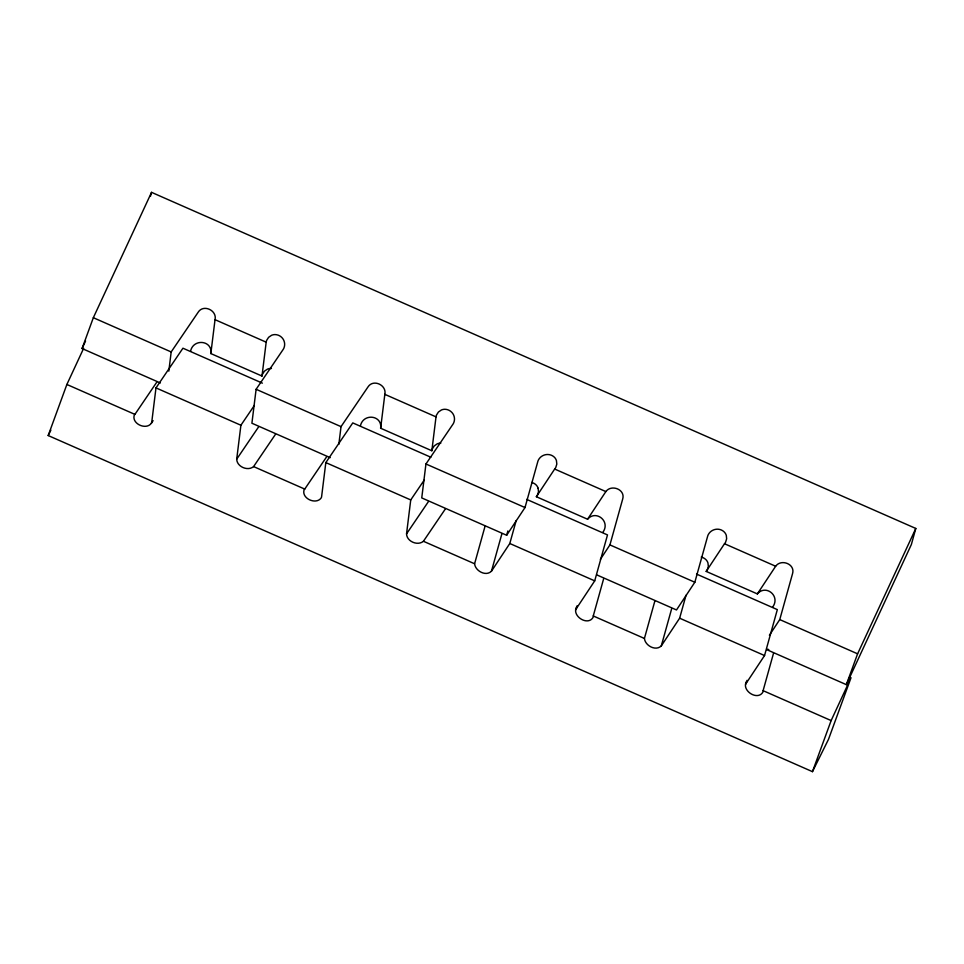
<?xml version="1.0" encoding="UTF-8"?>
<svg xmlns="http://www.w3.org/2000/svg" width="964" height="964" viewBox="0 0 964 964"><rect width="100%" height="100%" fill="white"/><g stroke="black" fill="none" stroke-linecap="round" stroke-linejoin="round"><path stroke-width="1.45" d="M254.376 405.398L240.904 425.245L236.71 459.153C236.831 466.757 247.893 471.468 253.592 466.588L275.511 434.27M424.22 480.096L410.736 499.942L406.543 533.851C406.663 541.443 417.725 546.166 423.425 541.274L445.344 508.968M262.377 383.142L182.943 348.209L155.987 387.902L151.794 421.81A10.327 6.688 26.4 0 1 151.42 423.136C146.528 430.39 131.923 424.124 134.141 415.544A10.652 6.905 26.4 0 1 134.912 414.387L156.831 382.081M168.821 371.128L171.182 351.944L198.15 312.252C203.368 303.841 217.237 310.372 215.032 319.674L210.839 353.559L261.991 376.056A10.64 9.965 15.4 0 1 262.533 374.128L264.425 371.188L267.365 369.176A8.784 8.218 15.4 0 1 270.968 368.465A9.062 8.483 15.4 0 1 271.438 368.465M261.991 376.056L266.185 342.172A10.64 9.953 15.4 0 1 266.715 340.256L268.607 337.316L271.547 335.303A8.784 8.218 15.4 0 1 275.15 334.592A9.062 8.471 15.4 0 1 281.91 337.605A10.17 9.52 15.4 0 1 283.946 340.738A10.737 10.05 15.4 0 1 283.994 347.847A10.315 9.652 15.4 0 1 283.067 349.595L256.111 389.287L251.905 423.232L330.194 457.659M430.848 457.237L352.776 422.907L325.82 462.599L321.627 496.508A10.327 6.688 26.4 0 1 321.253 497.834C316.361 505.088 301.756 498.822 303.973 490.242A10.652 6.905 26.4 0 1 304.745 489.085L326.663 456.767M338.834 444.344L341.027 426.642L367.983 386.95C373.261 378.635 386.938 385.094 384.829 394.348L380.635 428.233L431.836 450.754A10.64 9.965 15.4 0 1 432.366 448.826L434.258 445.886L437.198 443.862A8.784 8.218 15.4 0 1 440.813 443.163M431.836 450.754L436.017 416.87A10.64 9.953 15.4 0 1 436.559 414.942L438.439 412.014L441.379 409.989A8.784 8.218 15.4 0 1 444.982 409.278A9.062 8.471 15.4 0 1 451.742 412.303A10.17 9.52 15.4 0 1 453.791 415.436A10.737 10.05 15.4 0 1 453.827 422.533A10.315 9.652 15.4 0 1 452.899 424.293L425.943 463.985L421.75 497.918L506.666 535.261L525.006 507.546L537.792 461.623A10.315 9.652 15.4 0 1 538.527 459.792A10.737 10.05 15.4 0 1 544.033 455.129A10.17 9.52 15.4 0 1 547.793 454.514A9.062 8.471 15.4 0 1 554.613 457.454A8.784 8.218 15.4 0 1 556.421 460.587L556.818 464.07L555.806 467.383A10.64 9.953 15.4 0 1 554.674 469.046L536.358 496.725L587.558 519.235C596.053 509.39 610.923 521.5 602.801 532.393M380.635 428.233C382.443 415.123 363.259 412.929 360.428 425.799M210.839 353.559C212.767 340.364 193.403 338.171 190.583 351.101M576.617 606.91C571.327 615.996 587.871 626.467 593.089 617.382A10.652 6.905 26.4 0 0 593.258 615.96L603.681 578.605M746.449 681.608C741.159 690.694 757.704 701.153 762.922 692.08A10.652 6.905 26.4 0 0 763.102 690.658L773.514 653.291M150.432 196.367L151.541 192.342L915.8 528.453L911.354 544.539L846.332 684.645L766.717 649.64M516.186 520.548L509.799 543.503L491.459 571.194C485.904 576.821 475.252 570.917 474.589 563.771L485 526.404M491.459 571.194L501.883 533.827M506.666 535.261L507.859 530.959M575.821 609.79A10.327 6.688 26.4 0 1 576.376 608.537L577.183 605.669M576.388 608.537L594.716 580.858L607.501 534.924L526.693 499.388M600.355 559.361L609.923 544.901L622.708 498.966C625.528 489.399 611.321 484.061 605.862 491.568L587.558 519.235M686.031 595.234L679.632 618.201L661.304 645.88C655.737 651.507 645.097 645.603 644.422 638.457L654.833 601.102M661.304 645.88L671.715 608.525M596.885 574.942L676.499 609.959L694.839 582.244L707.624 536.309A10.315 9.652 15.4 0 1 708.359 534.478A10.737 10.05 15.4 0 1 713.866 529.814A10.17 9.52 15.4 0 1 717.626 529.2A9.351 8.748 15.4 0 1 721.397 530.031A8.772 8.206 15.4 0 1 726.29 535.297L726.651 538.756L725.639 542.081A10.64 9.953 15.4 0 1 724.506 543.732L706.202 571.411L757.355 593.908C765.862 583.895 780.84 596.126 772.634 607.079M745.654 684.476A10.327 6.688 26.4 0 1 746.22 683.235L747.016 680.355M746.22 683.235L764.548 655.544L777.333 609.622L696.526 574.074M769.393 635.252L779.756 619.587L792.541 573.664C795.493 564.012 781.093 558.59 775.659 566.242L757.355 593.908M812.459 771.658L831.137 720.578L851.031 677.704L828.486 739.364L812.459 771.658L48.2 435.547L66.877 384.467L83.663 348.293M160.361 382.961L82.073 348.534L93.339 317.71L151.541 192.342M846.332 684.645L857.599 653.821L915.8 528.453M82.073 348.534L85.555 341.027M48.2 435.547L50.875 430.173M151.42 423.136L153.107 420.653M236.71 459.153L258.629 426.847M406.543 533.851L428.462 501.545M768.778 649.543L767.272 649.242M215.032 319.674L266.185 342.172M384.829 394.348L436.017 416.87M554.674 469.046L605.862 491.568M724.506 543.732L775.659 566.242M93.339 317.71L171.182 351.944M256.111 389.287L341.027 426.642M425.943 463.985L525.006 507.546M609.923 544.901L694.839 582.244M779.756 619.587L857.599 653.821M155.987 387.902L240.904 425.245M325.82 462.599L410.736 499.942M509.799 543.503L594.716 580.858M679.632 618.201L764.548 655.544M66.877 384.467L134.912 414.387M253.592 466.588L304.745 489.085M423.425 541.274L474.589 563.771M593.258 615.96L644.422 638.457M763.102 690.658L831.137 720.578M538.117 488.254L538.502 491.736L537.49 495.05A10.64 9.965 15.4 0 1 536.358 496.713M706.19 571.411A10.64 9.965 15.4 0 0 707.323 569.748L708.347 566.422L707.95 562.94A8.784 8.218 15.4 0 0 706.118 559.843A9.062 8.483 15.4 0 0 701.25 557.108M531.646 482.47A9.062 8.483 15.4 0 1 536.297 485.121A8.784 8.218 15.4 0 1 538.117 488.242"/></g></svg>
